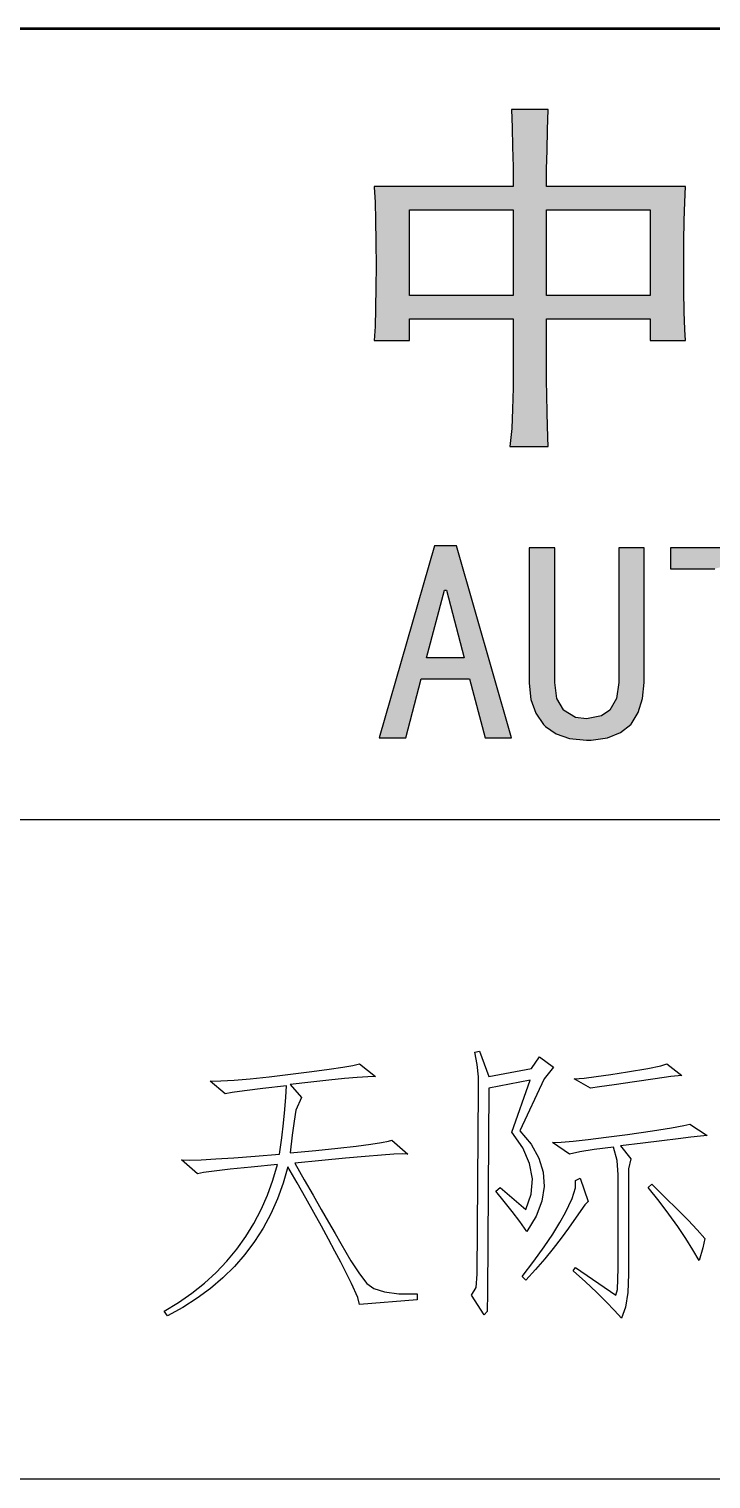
# Model space of a CAD drawing. Extents: x 0 to 420, y 0 to 297.
# Drawn here: x 326.91 to 337.27, y 25 to 47 of the extents above; entities that cross this region are included whole.
import ezdxf

# ---------------------------------------------------------------- set-up
doc = ezdxf.new("R2010")
doc.units = 0

msp = doc.modelspace()

# ---------------------------------------------------------------- linework, layer by layer
at = {"color": 7, "lineweight": 50}
msp.add_line((415, 47), (235, 47), dxfattribs=at)
at = {"color": 154, "lineweight": 25, "ltscale": 0.013998}
msp.add_line((334.797, 45.777), (334.237, 45.777), dxfattribs=at)
at = {"color": 154, "lineweight": 25, "ltscale": 0.006728}
msp.add_line((334.237, 45.777), (334.248, 45.508), dxfattribs=at)
at = {"color": 154, "lineweight": 25, "ltscale": 0.00774}
msp.add_line((334.786, 45.468), (334.797, 45.777), dxfattribs=at)
at = {"color": 154, "lineweight": 25, "ltscale": 0.00737}
msp.add_line((334.248, 45.508), (334.255, 45.213), dxfattribs=at)
at = {"color": 154, "lineweight": 25, "ltscale": 0.007646}
msp.add_line((334.779, 45.162), (334.786, 45.468), dxfattribs=at)
at = {"color": 154, "lineweight": 25, "ltscale": 0.007554}
msp.add_line((334.255, 45.213), (334.263, 44.911), dxfattribs=at)
at = {"color": 154, "lineweight": 25, "ltscale": 0.007277}
msp.add_line((334.771, 44.871), (334.779, 45.162), dxfattribs=at)
at = {"color": 154, "lineweight": 25, "ltscale": 0.007551}
msp.add_line((334.263, 44.911), (334.263, 44.609), dxfattribs=at)
at = {"color": 154, "lineweight": 25, "ltscale": 0.006538}
msp.add_line((334.771, 44.609), (334.771, 44.871), dxfattribs=at)
at = {"color": 154, "lineweight": 25, "ltscale": 0.052676}
for p, q in [((334.263, 44.609), (332.156, 44.609)), ((336.878, 44.609), (334.771, 44.609))]:
    msp.add_line(p, q, dxfattribs=at)
at = {"color": 154, "lineweight": 25, "ltscale": 0.000276279}
msp.add_line((332.156, 44.609), (332.156, 44.598), dxfattribs=at)
at = {"color": 154, "lineweight": 25, "ltscale": 0.005624}
msp.add_line((332.156, 44.598), (332.167, 44.374), dxfattribs=at)
at = {"color": 154, "lineweight": 25, "ltscale": 0.0059}
msp.add_line((336.867, 44.374), (336.878, 44.609), dxfattribs=at)
at = {"color": 154, "lineweight": 25, "ltscale": 0.006817}
for p, q in [((332.167, 44.374), (332.174, 44.101)), ((332.174, 42.756), (332.167, 42.484))]:
    msp.add_line(p, q, dxfattribs=at)
at = {"color": 154, "lineweight": 25, "ltscale": 0.032508}
for p, q in [((332.69, 42.955), (332.69, 44.256)), ((334.263, 44.256), (334.263, 42.955)), ((334.771, 42.955), (334.771, 44.256)), ((336.344, 44.256), (336.344, 42.955))]:
    msp.add_line(p, q, dxfattribs=at)
at = {"color": 154, "lineweight": 25, "ltscale": 0.039323}
for p, q in [((332.69, 44.256), (334.263, 44.256)), ((334.263, 42.955), (332.69, 42.955)), ((332.69, 42.605), (334.263, 42.605))]:
    msp.add_line(p, q, dxfattribs=at)
at = {"color": 154, "lineweight": 25, "ltscale": 0.039322}
for p, q in [((334.771, 44.256), (336.344, 44.256)), ((336.344, 42.955), (334.771, 42.955)), ((334.771, 42.605), (336.344, 42.605))]:
    msp.add_line(p, q, dxfattribs=at)
at = {"color": 154, "lineweight": 25, "ltscale": 0.007001}
msp.add_line((336.86, 44.094), (336.867, 44.374), dxfattribs=at)
at = {"color": 154, "lineweight": 25, "ltscale": 0.008196}
msp.add_line((332.174, 44.101), (332.178, 43.773), dxfattribs=at)
at = {"color": 154, "lineweight": 25, "ltscale": 0.00792}
for p, q in [((336.856, 43.777), (336.86, 44.094)), ((336.86, 42.709), (336.856, 43.025))]:
    msp.add_line(p, q, dxfattribs=at)
at = {"color": 154, "lineweight": 25, "ltscale": 0.009394}
msp.add_line((332.178, 43.773), (332.182, 43.397), dxfattribs=at)
at = {"color": 154, "lineweight": 25, "ltscale": 0.008933}
msp.add_line((336.852, 43.419), (336.856, 43.777), dxfattribs=at)
at = {"color": 154, "lineweight": 25, "ltscale": 0.007552}
msp.add_line((332.182, 43.397), (332.178, 43.095), dxfattribs=at)
at = {"color": 154, "lineweight": 25, "ltscale": 0.000552559}
msp.add_line((336.852, 43.397), (336.852, 43.419), dxfattribs=at)
at = {"color": 154, "lineweight": 25, "ltscale": 0.009301}
msp.add_line((336.856, 43.025), (336.852, 43.397), dxfattribs=at)
at = {"color": 154, "lineweight": 25, "ltscale": 0.008473}
msp.add_line((332.178, 43.095), (332.174, 42.756), dxfattribs=at)
at = {"color": 154, "lineweight": 25, "ltscale": 0.006636}
msp.add_line((336.871, 42.443), (336.86, 42.709), dxfattribs=at)
at = {"color": 154, "lineweight": 25, "ltscale": 0.005256}
msp.add_line((332.167, 42.484), (332.156, 42.274), dxfattribs=at)
at = {"color": 154, "lineweight": 25, "ltscale": 0.008288}
for p, q in [((332.69, 42.274), (332.69, 42.605)), ((336.344, 42.605), (336.344, 42.274))]:
    msp.add_line(p, q, dxfattribs=at)
at = {"color": 154, "lineweight": 25, "ltscale": 0.025325}
msp.add_line((334.263, 42.605), (334.263, 41.592), dxfattribs=at)
at = {"color": 154, "lineweight": 25, "ltscale": 0.023667}
msp.add_line((334.771, 41.659), (334.771, 42.605), dxfattribs=at)
at = {"color": 154, "lineweight": 25, "ltscale": 0.013353}
msp.add_line((332.156, 42.274), (332.69, 42.274), dxfattribs=at)
at = {"color": 154, "lineweight": 25, "ltscale": 0.013354}
msp.add_line((336.344, 42.274), (336.878, 42.274), dxfattribs=at)
at = {"color": 154, "lineweight": 25, "ltscale": 0.00424}
msp.add_line((336.878, 42.274), (336.871, 42.443), dxfattribs=at)
at = {"color": 154, "lineweight": 25, "ltscale": 0.000920868}
msp.add_line((334.263, 41.592), (334.263, 41.556), dxfattribs=at)
at = {"color": 154, "lineweight": 25, "ltscale": 0.005066}
msp.add_line((334.775, 41.456), (334.771, 41.659), dxfattribs=at)
at = {"color": 154, "lineweight": 25, "ltscale": 0.008106}
msp.add_line((334.263, 41.556), (334.255, 41.231), dxfattribs=at)
at = {"color": 154, "lineweight": 25, "ltscale": 0.007092}
msp.add_line((334.779, 41.173), (334.775, 41.456), dxfattribs=at)
at = {"color": 154, "lineweight": 25, "ltscale": 0.007376}
msp.add_line((334.255, 41.231), (334.241, 40.937), dxfattribs=at)
at = {"color": 154, "lineweight": 25, "ltscale": 0.009305}
msp.add_line((334.79, 40.8), (334.779, 41.173), dxfattribs=at)
at = {"color": 154, "lineweight": 25, "ltscale": 0.006753}
msp.add_line((334.241, 40.937), (334.215, 40.668), dxfattribs=at)
at = {"color": 154, "lineweight": 25, "ltscale": 0.00332}
msp.add_line((334.797, 40.668), (334.79, 40.8), dxfattribs=at)
at = {"color": 154, "lineweight": 25, "ltscale": 0.014551}
msp.add_line((334.215, 40.668), (334.797, 40.668), dxfattribs=at)
at = {"color": 154, "lineweight": 25, "ltscale": 0.07578}
for p, q in [((333.068, 39.16), (332.23, 36.247)), ((334.24, 36.247), (333.402, 39.16))]:
    msp.add_line(p, q, dxfattribs=at)
at = {"color": 154, "lineweight": 25, "ltscale": 0.008359}
msp.add_line((333.402, 39.16), (333.068, 39.16), dxfattribs=at)
at = {"color": 154, "lineweight": 25, "ltscale": 0.009667}
for p, q in [((334.894, 39.128), (334.507, 39.128)), ((336.251, 39.128), (335.865, 39.128))]:
    msp.add_line(p, q, dxfattribs=at)
at = {"color": 154, "lineweight": 25, "ltscale": 0.051026}
for p, q in [((334.507, 39.128), (334.507, 37.087)), ((334.894, 37.087), (334.894, 39.128)), ((335.865, 39.128), (335.865, 37.087)), ((336.251, 37.087), (336.251, 39.128))]:
    msp.add_line(p, q, dxfattribs=at)
at = {"color": 154, "lineweight": 25, "ltscale": 0.043176}
msp.add_line((338.38, 39.128), (336.653, 39.128), dxfattribs=at)
at = {"color": 154, "lineweight": 25, "ltscale": 0.007995}
msp.add_line((336.653, 39.128), (336.653, 38.809), dxfattribs=at)
at = {"color": 154, "lineweight": 25, "ltscale": 0.01679}
msp.add_line((336.653, 38.809), (337.324, 38.809), dxfattribs=at)
at = {"color": 154, "lineweight": 25, "ltscale": 0.026534}
msp.add_line((332.949, 37.46), (333.219, 38.486), dxfattribs=at)
at = {"color": 154, "lineweight": 25, "ltscale": 0.000799561}
msp.add_line((333.219, 38.486), (333.251, 38.486), dxfattribs=at)
at = {"color": 154, "lineweight": 25, "ltscale": 0.026515}
msp.add_line((333.251, 38.486), (333.518, 37.46), dxfattribs=at)
at = {"color": 154, "lineweight": 25, "ltscale": 0.014246}
msp.add_line((333.518, 37.46), (332.949, 37.46), dxfattribs=at)
at = {"color": 154, "lineweight": 25, "ltscale": 0.023078}
for p, q in [((332.632, 36.247), (332.867, 37.14)), ((333.603, 37.14), (333.838, 36.247))]:
    msp.add_line(p, q, dxfattribs=at)
at = {"color": 154, "lineweight": 25, "ltscale": 0.018389}
msp.add_line((332.867, 37.14), (333.603, 37.14), dxfattribs=at)
at = {"color": 154, "lineweight": 25, "ltscale": 0.000363445}
msp.add_line((334.507, 37.087), (334.507, 37.073), dxfattribs=at)
at = {"color": 154, "lineweight": 25, "ltscale": 0.006141}
msp.add_line((334.507, 37.073), (334.533, 36.829), dxfattribs=at)
at = {"color": 154, "lineweight": 25, "ltscale": 0.00623}
for p, q in [((334.926, 36.84), (334.894, 37.087)), ((335.865, 37.087), (335.833, 36.84))]:
    msp.add_line(p, q, dxfattribs=at)
at = {"color": 154, "lineweight": 25, "ltscale": 0.006206}
msp.add_line((336.228, 36.84), (336.251, 37.087), dxfattribs=at)
at = {"color": 154, "lineweight": 25, "ltscale": 0.00554}
msp.add_line((334.533, 36.829), (334.606, 36.619), dxfattribs=at)
at = {"color": 154, "lineweight": 25, "ltscale": 0.004986}
msp.add_line((335.027, 36.669), (334.926, 36.84), dxfattribs=at)
at = {"color": 154, "lineweight": 25, "ltscale": 0.005049}
msp.add_line((335.833, 36.84), (335.731, 36.666), dxfattribs=at)
at = {"color": 154, "lineweight": 25, "ltscale": 0.005563}
msp.add_line((336.161, 36.628), (336.228, 36.84), dxfattribs=at)
at = {"color": 154, "lineweight": 25, "ltscale": 0.005222}
msp.add_line((334.606, 36.619), (334.725, 36.448), dxfattribs=at)
at = {"color": 154, "lineweight": 25, "ltscale": 7.267e-05}
msp.add_line((335.027, 36.666), (335.027, 36.669), dxfattribs=at)
at = {"color": 154, "lineweight": 25, "ltscale": 0.005348}
msp.add_line((335.211, 36.555), (335.027, 36.666), dxfattribs=at)
at = {"color": 154, "lineweight": 25, "ltscale": 0.004256}
msp.add_line((335.379, 36.532), (335.211, 36.555), dxfattribs=at)
at = {"color": 154, "lineweight": 25, "ltscale": 0.005716}
msp.add_line((335.603, 36.579), (335.379, 36.532), dxfattribs=at)
at = {"color": 154, "lineweight": 25, "ltscale": 0.003871}
msp.add_line((335.731, 36.666), (335.603, 36.579), dxfattribs=at)
at = {"color": 154, "lineweight": 25, "ltscale": 0.005186}
msp.add_line((336.054, 36.451), (336.161, 36.628), dxfattribs=at)
at = {"color": 154, "lineweight": 25, "ltscale": 0.001028}
msp.add_line((334.725, 36.448), (334.754, 36.419), dxfattribs=at)
at = {"color": 154, "lineweight": 25, "ltscale": 0.004901}
msp.add_line((334.754, 36.419), (334.914, 36.305), dxfattribs=at)
at = {"color": 154, "lineweight": 25, "ltscale": 0.005448}
msp.add_line((334.914, 36.305), (335.121, 36.236), dxfattribs=at)
at = {"color": 154, "lineweight": 25, "ltscale": 0.005386}
msp.add_line((335.693, 36.247), (335.894, 36.326), dxfattribs=at)
at = {"color": 154, "lineweight": 25, "ltscale": 0.004972}
msp.add_line((335.894, 36.326), (336.051, 36.448), dxfattribs=at)
at = {"color": 154, "lineweight": 25, "ltscale": 0.000103243}
msp.add_line((336.051, 36.448), (336.054, 36.451), dxfattribs=at)
at = {"color": 154, "lineweight": 25, "ltscale": 0.010031}
msp.add_line((332.23, 36.247), (332.632, 36.247), dxfattribs=at)
at = {"color": 154, "lineweight": 25, "ltscale": 0.01003}
msp.add_line((333.838, 36.247), (334.24, 36.247), dxfattribs=at)
at = {"color": 154, "lineweight": 25, "ltscale": 0.006495}
msp.add_line((335.121, 36.236), (335.379, 36.212), dxfattribs=at)
at = {"color": 154, "lineweight": 25, "ltscale": 0.001744}
msp.add_line((335.379, 36.212), (335.449, 36.212), dxfattribs=at)
at = {"color": 154, "lineweight": 25, "ltscale": 0.006168}
msp.add_line((335.449, 36.212), (335.693, 36.247), dxfattribs=at)
at = {"color": 7, "lineweight": 25}
for p, q in [((415, 35), (235, 35)), ((363, 25), (303, 25))]:
    msp.add_line(p, q, dxfattribs=at)
for points in [[(333.875, 27.825), (333.871, 27.54), (333.823, 27.492), (333.63, 27.79), (333.704, 27.904), (333.717, 28.106), (333.735, 30.913), (333.737, 31.1), (333.719, 31.287), (333.682, 31.474), (333.752, 31.492), (333.893, 31.106), (334.542, 31.228), (334.665, 31.404), (334.875, 31.246), (334.735, 31.071), (334.366, 30.281), (334.536, 30.078), (334.654, 29.87), (334.721, 29.657), (334.736, 29.439), (334.699, 29.216), (334.611, 28.988), (334.472, 28.755), (334.363, 28.905), (334.248, 29.057), (334.126, 29.212), (333.998, 29.369), (334.068, 29.421), (334.454, 29.088), (334.536, 29.32), (334.555, 29.554), (334.513, 29.789), (334.409, 30.026), (334.244, 30.264), (334.524, 31.053), (333.893, 30.93)], [(331.929, 27.65), (331.906, 27.752), (331.812, 27.965), (331.648, 28.29), (331.559, 28.459), (331.461, 28.641), (331.354, 28.835), (331.239, 29.042), (331.115, 29.261), (330.983, 29.493), (330.841, 29.737), (330.77, 29.488), (330.684, 29.25), (330.583, 29.023), (330.467, 28.807), (330.337, 28.602), (330.192, 28.408), (330.033, 28.225), (329.859, 28.053), (329.67, 27.892), (329.467, 27.742), (329.249, 27.602), (329.017, 27.474), (328.964, 27.544), (329.183, 27.678), (329.387, 27.821), (329.578, 27.973), (329.756, 28.135), (329.919, 28.306), (330.07, 28.487), (330.206, 28.678), (330.329, 28.878), (330.438, 29.087), (330.533, 29.306), (330.615, 29.534), (330.684, 29.772), (330.287, 29.733), (329.968, 29.699), (329.726, 29.671), (329.561, 29.649), (329.473, 29.632), (329.227, 29.842), (329.352, 29.84), (329.526, 29.844), (329.749, 29.856), (330.023, 29.874), (330.346, 29.899), (330.719, 29.93), (330.751, 30.174), (330.778, 30.399), (330.799, 30.606), (330.814, 30.795), (330.824, 30.965), (330.463, 30.925), (330.188, 30.891), (329.998, 30.863), (329.894, 30.842), (329.666, 31.035), (329.827, 31.04), (330.03, 31.052), (330.273, 31.073), (330.559, 31.103), (330.885, 31.141), (331.205, 31.181), (331.469, 31.217), (331.678, 31.248), (331.831, 31.275), (331.929, 31.299), (332.175, 31.106), (332.056, 31.102), (331.898, 31.092), (331.701, 31.075), (331.465, 31.051), (331.19, 31.02), (330.877, 30.983), (331.052, 30.79), (330.964, 30.597), (330.939, 30.431), (330.91, 30.215), (330.877, 29.948), (331.269, 29.986), (331.604, 30.021), (331.882, 30.052), (332.102, 30.08), (332.266, 30.104), (332.372, 30.124), (332.42, 30.141), (332.666, 29.93), (332.588, 29.932), (332.454, 29.926), (332.264, 29.913), (332.019, 29.893), (331.717, 29.866), (331.36, 29.831), (330.947, 29.79), (331.093, 29.537), (331.227, 29.304), (331.35, 29.09), (331.461, 28.897), (331.561, 28.724), (331.648, 28.571), (331.802, 28.312), (331.933, 28.111), (332.043, 27.965), (332.147, 27.89), (332.309, 27.838), (332.528, 27.811), (332.806, 27.807), (332.806, 27.72)], [(336.823, 31.123), (336.657, 31.105), (336.417, 31.073), (336.103, 31.027), (335.795, 30.981), (335.573, 30.949), (335.437, 30.93), (335.191, 31.071), (335.34, 31.084), (335.524, 31.106), (335.744, 31.136), (335.998, 31.176), (336.306, 31.228), (336.505, 31.269), (336.594, 31.299)], [(337.208, 30.211), (337.109, 30.202), (336.961, 30.186), (336.766, 30.163), (336.522, 30.133), (336.231, 30.096), (335.893, 30.053), (336.051, 29.86), (336.016, 29.707), (336.016, 29.457), (336.016, 28.106), (336.004, 27.829), (335.969, 27.607), (335.91, 27.439), (335.802, 27.558), (335.674, 27.689), (335.527, 27.833), (335.36, 27.989), (335.173, 28.158), (335.208, 28.211), (335.823, 27.79), (335.849, 27.873), (335.858, 28.193), (335.858, 29.614), (335.84, 29.834), (335.787, 30.035), (335.495, 30), (335.273, 29.965), (335.121, 29.93), (334.858, 30.106), (334.993, 30.111), (335.175, 30.125), (335.403, 30.15), (335.677, 30.184), (335.998, 30.228), (336.38, 30.284), (336.665, 30.329), (336.853, 30.363), (336.945, 30.386)], [(334.401, 28.071), (334.579, 28.306), (334.734, 28.521), (334.866, 28.716), (334.974, 28.89), (335.059, 29.044), (335.158, 29.258), (335.208, 29.419), (335.208, 29.527), (335.279, 29.562), (335.401, 29.211), (335.353, 29.158), (335.253, 29.024), (335.103, 28.807), (334.993, 28.652), (334.873, 28.496), (334.743, 28.338), (334.604, 28.179), (334.454, 28.018)], [(336.366, 29.474), (336.573, 29.273), (336.757, 29.09), (336.918, 28.925), (337.057, 28.778), (337.173, 28.65), (337.143, 28.505), (337.086, 28.316), (336.991, 28.478), (336.883, 28.65), (336.761, 28.829), (336.626, 29.018), (336.477, 29.215), (336.314, 29.421)]]:
    msp.add_lwpolyline(points, close=True, dxfattribs=at)
at = {"color": 154, "lineweight": 5}
for points in [[(334.797, 45.777), (334.237, 45.777), (334.255, 45.213), (334.248, 45.508)], [(334.797, 45.777), (334.255, 45.213), (334.786, 45.468), (334.263, 44.911)], [(334.771, 44.871), (334.779, 45.162), (334.263, 44.911), (334.786, 45.468)], [(334.771, 44.871), (334.263, 44.911), (334.771, 42.605), (334.771, 41.659)], [(334.797, 40.668), (334.79, 40.8), (334.263, 44.911), (334.779, 41.173)], [(334.263, 44.911), (334.779, 41.173), (334.771, 41.659), (334.775, 41.456)], [(334.263, 44.609), (334.797, 40.668), (334.263, 44.911)], [(334.771, 44.871), (334.771, 42.605), (334.771, 44.256), (334.771, 42.955)], [(334.771, 44.871), (334.771, 44.256), (334.771, 44.609)], [(332.156, 44.609), (332.156, 44.598), (334.263, 44.609), (332.167, 44.374)], [(334.263, 44.256), (334.263, 44.609), (332.69, 44.256), (332.167, 44.374)], [(334.263, 42.955), (334.797, 40.668), (334.263, 44.256), (334.263, 44.609)], [(336.344, 44.256), (336.867, 44.374), (334.771, 44.609), (336.878, 44.609)], [(336.344, 44.256), (334.771, 44.609), (334.771, 44.256)], [(332.69, 44.256), (332.167, 44.374), (332.174, 44.101)], [(332.69, 44.256), (332.174, 44.101), (332.182, 43.397), (332.178, 43.773)], [(332.182, 43.397), (332.69, 42.274), (332.69, 44.256), (332.69, 42.605)], [(332.69, 44.256), (332.69, 42.605), (332.69, 42.955), (334.263, 42.605)], [(336.344, 44.256), (336.856, 43.777), (336.867, 44.374), (336.86, 44.094)], [(336.344, 42.955), (336.878, 42.274), (336.344, 44.256), (336.871, 42.443)], [(336.344, 44.256), (336.871, 42.443), (336.86, 42.709)], [(336.344, 44.256), (336.86, 42.709), (336.852, 43.397), (336.856, 43.025)], [(336.344, 44.256), (336.852, 43.397), (336.856, 43.777), (336.852, 43.419)], [(332.69, 42.274), (332.182, 43.397), (332.174, 42.756), (332.178, 43.095)], [(332.69, 42.955), (334.263, 42.605), (334.263, 42.955), (334.797, 40.668)], [(334.771, 42.955), (336.344, 42.605), (336.344, 42.955), (336.878, 42.274)], [(336.344, 42.605), (334.771, 42.955), (334.771, 42.605)], [(332.69, 42.274), (332.174, 42.756), (332.156, 42.274), (332.167, 42.484)], [(334.797, 40.668), (334.263, 42.605), (334.263, 41.556), (334.263, 41.592)], [(336.878, 42.274), (336.344, 42.605), (336.344, 42.274)], [(334.797, 40.668), (334.263, 41.556), (334.241, 40.937), (334.255, 41.231)], [(334.797, 40.668), (334.241, 40.937), (334.215, 40.668)], [(333.068, 39.16), (332.23, 36.247), (332.867, 37.14), (332.632, 36.247)], [(333.068, 39.16), (332.867, 37.14), (333.219, 38.486), (332.949, 37.46)], [(333.068, 39.16), (333.219, 38.486), (333.402, 39.16)], [(333.219, 38.486), (333.251, 38.486), (333.402, 39.16), (333.518, 37.46)], [(333.402, 39.16), (333.518, 37.46), (334.24, 36.247), (333.603, 37.14)], [(334.533, 36.829), (334.606, 36.619), (334.507, 39.128), (334.894, 39.128)], [(334.533, 36.829), (334.507, 39.128), (334.507, 37.073), (334.507, 37.087)], [(334.606, 36.619), (334.725, 36.448), (334.894, 39.128), (334.754, 36.419)], [(334.894, 39.128), (334.754, 36.419), (334.894, 37.087), (334.914, 36.305)], [(336.251, 39.128), (335.865, 39.128), (336.051, 36.448), (335.894, 36.326)], [(335.865, 37.087), (335.894, 36.326), (335.865, 39.128)], [(336.251, 39.128), (336.051, 36.448), (336.161, 36.628), (336.054, 36.451)], [(336.251, 39.128), (336.161, 36.628), (336.251, 37.087), (336.228, 36.84)], [(336.653, 39.128), (336.653, 38.809), (338.38, 39.128), (337.324, 38.809)], [(332.949, 37.46), (332.867, 37.14), (333.518, 37.46), (333.603, 37.14)], [(334.24, 36.247), (333.603, 37.14), (333.838, 36.247)], [(334.894, 37.087), (334.914, 36.305), (334.926, 36.84), (335.121, 36.236)], [(335.865, 37.087), (335.833, 36.84), (335.894, 36.326), (335.731, 36.666)], [(335.121, 36.236), (335.027, 36.666), (334.926, 36.84), (335.027, 36.669)], [(335.379, 36.212), (335.211, 36.555), (335.121, 36.236), (335.027, 36.666)], [(335.449, 36.212), (335.379, 36.532), (335.379, 36.212), (335.211, 36.555)], [(335.693, 36.247), (335.603, 36.579), (335.449, 36.212), (335.379, 36.532)], [(335.894, 36.326), (335.731, 36.666), (335.693, 36.247), (335.603, 36.579)]]:
    msp.add_solid(points, dxfattribs=at)

doc.saveas('drawing.dxf')
